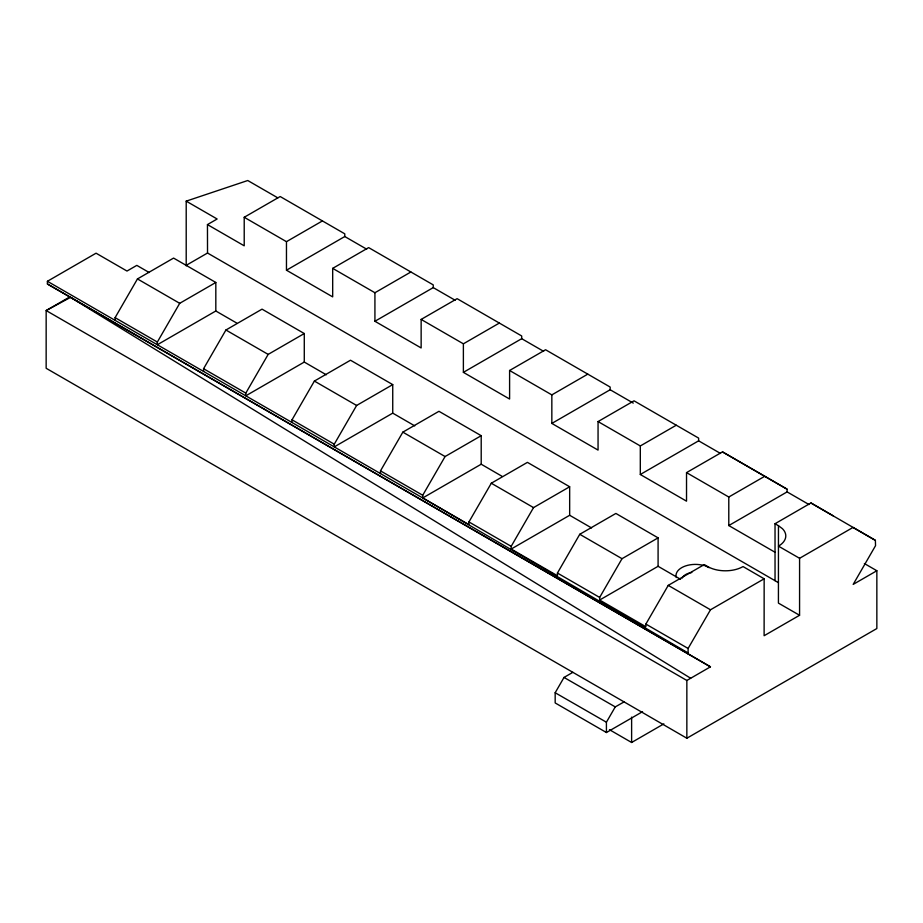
<?xml version="1.0" encoding="UTF-8"?>
<svg xmlns="http://www.w3.org/2000/svg" width="923" height="923" viewBox="0 0 923 923"><rect width="100%" height="100%" fill="white"/><g stroke="black" fill="none" stroke-linecap="round" stroke-linejoin="round"><path stroke-width="1.38" d="M186.204 265.87L186.204 201.145L247.756 180.516L277.8 197.857M236.75 323.073L215.82 310.993L215.82 282.473L173.582 258.082L137.458 278.931L115.098 317.662L115.098 320.362M326.281 374.784L304.278 362.058L304.278 333.538L262.04 309.147L225.916 330.007L203.568 368.727L203.568 371.438M502.054 476.314L481.206 464.211L481.206 435.691L438.956 411.3L402.843 432.149L380.484 470.868L380.484 473.58M569.664 486.756L533.54 507.604L511.192 546.335L511.192 549.035L569.664 515.276L569.664 486.756L527.425 462.365L491.301 483.225L468.942 521.945L468.942 524.645L47.408 281.284L47.408 283.984L710.445 666.833L686.85 680.47L686.85 738.227L876.85 628.54L876.85 570.737L864.378 563.538M707.687 566.56L704.272 564.588L668.24 585.378L645.869 624.086L645.869 626.717L599.65 600.031L599.65 597.435L622.021 558.692L658.087 537.867L615.883 513.442L579.759 534.29L557.434 573.056L557.411 575.721L511.192 549.035M680.551 579.286L658.087 566.295L658.087 537.867M808.986 504.535L787.1 491.901L787.088 489.19L722.49 451.889L686.527 472.622L686.527 501.177L640.308 474.491L640.308 445.959L598.058 421.569L598.058 450.101L551.839 423.426L551.839 394.882L509.6 370.492L509.6 399.036L463.381 372.35L463.381 343.817L421.142 319.427L421.142 347.959L374.923 321.273L374.923 292.741L332.684 268.362L332.684 296.883L286.465 270.208L286.465 241.676L244.214 217.274L244.214 245.818L207.456 224.589L217.136 219.005L186.204 201.145M778.424 582.678L775.043 580.694L775.032 552.254L728.789 525.556L728.789 497.024L686.527 472.622M707.687 566.56A24.99 14.433 0 0 0 743.05 566.572L764.152 578.802L764.117 635.728L799.572 615.272L799.583 558.3L853.014 527.437L875.373 540.347L875.546 545.666L853.187 584.397L876.85 570.737M775.032 552.254L775.032 523.722L810.948 502.966L833.284 515.899M775.032 523.722L778.458 525.706L778.424 603.111L799.572 615.272M215.82 310.993L157.348 344.752L157.348 342.041L179.708 303.321L215.82 282.473M304.278 362.058L245.806 395.817L245.806 393.117L268.166 354.397L304.278 333.538M292.026 422.503L292.026 419.803L314.385 381.072L350.498 360.224L392.736 384.614L392.736 413.135L414.739 425.872M392.736 413.135L334.264 446.894L334.264 444.194L356.624 405.462L392.736 384.614M710.445 666.833L688.108 653.819L688.108 652.965L422.722 497.97L422.722 495.259L445.082 456.539L481.206 435.691M642.535 711.691L606.434 732.527L555.173 702.945L555.173 692.746L564.022 677.436L572.848 672.325M606.434 732.527L606.411 722.213L615.26 706.903L624.086 701.895L686.85 738.227M688.108 652.965L688.108 648.454L710.491 609.78L764.152 578.802M47.408 281.284L96.061 253.19L126.993 271.05L136.812 265.374L149.18 272.516M69.767 296.906L46.162 310.555L46.15 368.277L624.086 701.895M244.214 217.274L280.177 196.53L344.787 233.831L344.787 236.53L366.673 249.175M186.4 265.213L207.525 253.029L775.043 580.694M286.465 241.676L322.427 220.92M286.465 270.208L344.787 236.53M332.684 268.362L368.646 247.606L433.245 284.895L433.245 287.607L455.131 300.24M374.923 292.741L410.885 271.997M374.923 321.273L433.245 287.607M421.142 319.427L457.104 298.671L521.703 335.972L521.703 338.683L543.601 351.317M463.381 343.817L499.343 323.062M463.381 372.35L521.703 338.683M509.6 370.492L545.562 349.748L610.161 387.049L610.161 389.748L633.27 403.097M551.839 394.882L587.801 374.138M422.722 497.97L481.206 464.211M551.839 423.426L610.161 389.748M598.058 421.569L634.02 400.824L698.63 438.113L698.63 440.825L720.517 453.458M640.308 445.959L676.271 425.215M640.308 474.491L698.63 440.825M728.789 497.024L764.729 476.291M599.65 600.031L658.087 566.295M728.789 525.556L787.1 491.901M609.457 729.689L631.62 742.484L663.856 723.874M564.022 677.436L615.26 706.903M555.173 692.746L606.411 722.213M787.088 489.19L722.49 451.889M799.583 558.3L778.458 546.139A25.013 14.456 0 0 0 782.439 528.694L778.458 525.706M569.664 515.276L591.551 527.921M137.458 278.931L179.708 303.321M225.916 330.007L268.166 354.397M314.385 381.072L356.624 405.462M402.843 432.149L445.082 456.539M491.301 483.225L533.54 507.604M579.759 534.29L622.021 558.692M668.24 585.378L710.491 609.78M115.098 317.662L157.348 342.041M203.568 368.727L245.806 393.117M292.026 419.803L334.264 444.194M380.484 470.868L422.722 495.259M468.942 521.945L511.192 546.335M557.434 573.056L599.65 597.435M645.869 624.086L688.108 648.454M47.408 283.984L688.108 653.819M686.85 680.47L46.162 310.555L70.552 297.356L690.669 678.255M810.948 502.966L875.373 540.347M207.456 224.589L207.525 253.029M631.62 717.113L631.62 742.484M682.097 578.121A13.753 7.938 0 0 1 691.823 572.502M676.305 577.521A19.371 11.18 0 0 1 683.758 566.63A19.371 11.18 0 0 1 703.949 565.545M705.068 565.891A19.371 11.18 0 0 1 709.072 567.668"/></g></svg>
